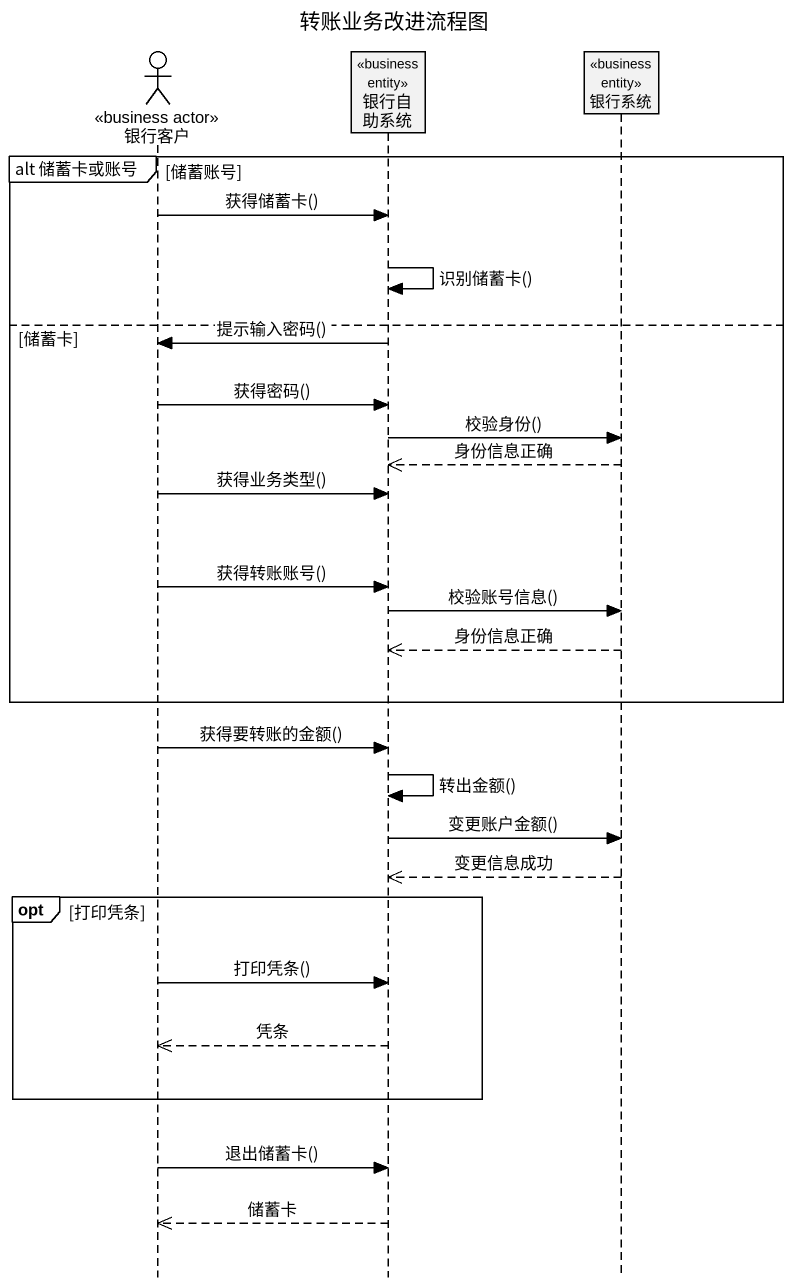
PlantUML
@startuml
title 转账业务改进流程图
hide footbox
actor 银行客户 <<business actor>>
participant 银行自助系统 <<business entity>>
participant 银行系统 <<business entity>>

group alt 储蓄卡或账号 [储蓄账号]
  银行客户 -> 银行自助系统 : 获得储蓄卡()
  银行自助系统 -> 银行自助系统 : 识别储蓄卡()
else 储蓄卡
  银行自助系统 -> 银行客户 : 提示输入密码()
  银行客户 -> 银行自助系统 : 获得密码()
  银行自助系统 -> 银行系统 : 校验身份()
  银行系统 -->> 银行自助系统 : 身份信息正确
  银行客户 -> 银行自助系统 : 获得业务类型()
  银行客户 -> 银行自助系统 : 获得转账账号()
  银行自助系统 -> 银行系统 : 校验账号信息()
  银行系统 -->> 银行自助系统 : 身份信息正确
end
银行客户 -> 银行自助系统 : 获得要转账的金额()
银行自助系统 -> 银行自助系统 : 转出金额()
银行自助系统 -> 银行系统 : 变更账户金额()
银行系统 -->> 银行自助系统 : 变更信息成功
opt 打印凭条
  银行客户 -> 银行自助系统 : 打印凭条()
  银行自助系统 -->> 银行客户 : 凭条
end
银行客户 -> 银行自助系统 : 退出储蓄卡()
银行自助系统 -->> 银行客户 : 储蓄卡
@enduml
